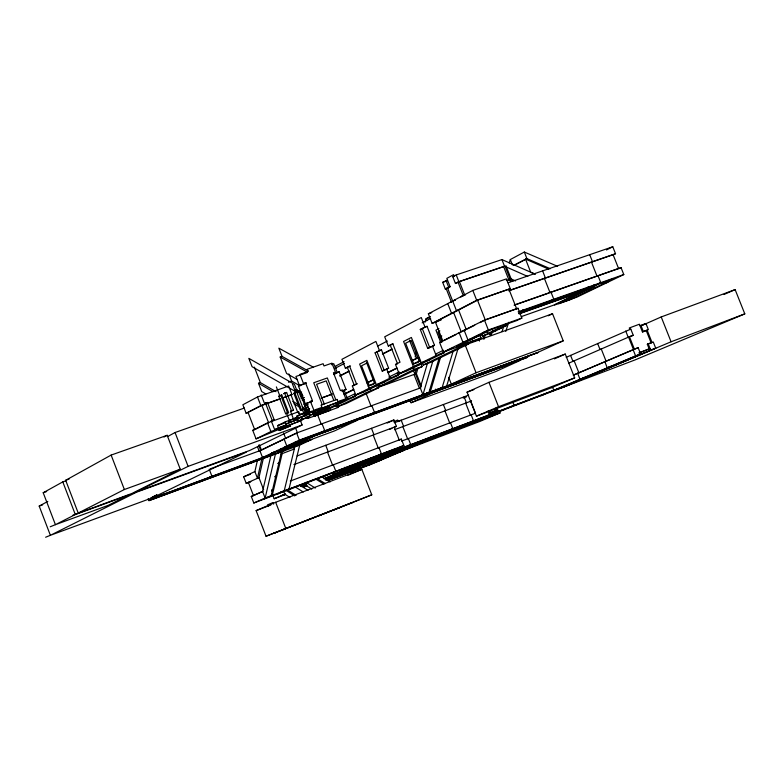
<?xml version="1.0" encoding="UTF-8"?>
<svg xmlns="http://www.w3.org/2000/svg" width="784" height="784" viewBox="0 0 784 784"><rect width="100%" height="100%" fill="white"/><g stroke="black" fill="none" stroke-linecap="round" stroke-linejoin="round"><path stroke-width="1.18" d="M263.493 457.768L258.955 477.642L257.446 478.201L254.888 471.576L257.27 461.021M257.446 478.201L261.974 458.326M262.571 491.45L251.272 496.448L253.81 503.005L265.139 498.075L262.571 491.45L270.872 455.651M271.137 495.802L281.525 451.809L282.181 453.495L272.283 495.302L262.581 499.526M293.02 445.655L294.323 449.016L284.229 490.774L280.182 492.528L395.185 448.909L359.278 464.324L358.67 462.776M280.525 448.987L281.182 450.702L311.836 439.422L299.713 445.106L289.002 489.03L286.101 490.284M415.177 356.887L416.5 352.261M425.104 322.185L426.094 318.716L430.328 316.501M427.466 363.227L420.253 387.884L419.411 388.286L414.04 374.566L414.883 374.154L416.549 368.392M418.048 367.853L416.382 373.615L421.341 386.287M419.548 396.332L422.948 394.754L432.944 360.797M428.907 392.568L439.285 357.592M440.696 356.867L430.269 391.931L302.575 439.265L265.805 456.67L157.123 496.684L156.447 494.92M259.582 458.963L299.37 440.098L538.461 352.359L437.335 389.795L442.147 387.58L453.074 351.389M443.225 387.639L446.664 386.051L458.023 348.684M485.355 334.68L483.904 339.276L481.807 333.925M509.228 263.022L510.315 259.543L524.32 252.046L557.62 266.344M490.843 332.73L490.108 335.062L489.481 333.455M491.107 335.513L492.195 332.063M502.044 331.612L503.514 327.016M505.758 331.465L508.718 322.293M50.215 526.779L55.419 524.672L43.208 492.744L62.798 481.886L66.228 480.661M180.261 469.224L124.362 489.52L78.224 513.05L65.67 480.288L111.132 455.083L167.178 435.296L180.261 469.224L132.045 493.41L72.863 515.215M447.556 288.208L445.292 288.973L442.686 282.338L447.488 280.025M458.601 282.083L455.445 283.494L452.819 276.811L456.239 274.949L501.927 259.582L535.051 274.106M164.013 437.021L167.178 435.296M45.619 537.236L50.382 535.315L39.2 506.082L47.804 501.417M167.609 436.551L175.057 432.523L244.343 408.062M445.292 288.973L450.094 286.67L446.831 278.359L453.613 274.655L454.269 276.331L452.819 276.811M455.445 283.494L458.865 281.652L504.524 266.197L527.75 276.448M450.094 286.67L447.566 288.032L456.494 310.738L458.591 310.013L466.235 329.476L464.138 330.221L467.97 339.962L476.319 336.983M283.181 397.86L291.981 394.587L288.659 386.022L257.495 396.969L242.854 404.769L246.147 413.295L261.876 405.397L279.819 399.046M513.657 265.364L526.917 258.622L550.26 268.706M513.961 265.472L526.917 258.622L524.32 252.046M331.622 364.746L333.739 363.639L337.179 372.469L334.004 374.105M437.786 321.371L432.121 323.351L428.378 313.796L472.811 290.403L506.435 278.888L510.286 288.679L477.525 300.223L435.394 322.008L442.882 341.118M450.496 302.252L455.318 299.978L451.339 301.801L446.125 288.522L449.536 287.365M464.138 295.068L460.698 296.881L463.863 295.48M344.058 361.669L335.532 366.128L336.375 368.294M246.147 413.295L260.837 405.602L280.447 398.664M261.219 394.979L264.58 403.652L267.481 402.466L274.214 419.812L271.303 420.998L274.665 429.671L286.327 424.957L285.484 422.782L277.624 425.614L278.467 427.799L274.665 429.671M278.82 396.194L281.77 394.989L288.6 412.57L287.63 413.06L285.641 413.766L278.82 396.194L281.77 394.989M286.621 392.461L283.651 393.666L286.621 392.461L293.481 410.11L290.511 411.316L293.941 420.146L305.829 415.334L304.966 413.119L297.009 415.981L297.871 418.205L293.941 420.146M312.189 401.388L305.368 403.829L298.41 385.944L306.25 383.013M267.481 402.466L264.58 403.652M334.876 368.421L344.539 363.384M377.614 346.116L387.335 341.04M422.145 322.881L430.651 318.441M501.927 259.582L504.524 266.197L503.651 266.668L508.865 279.888L509.737 279.437L513.069 280.917M508.865 279.888L511.148 278.947L515.588 280.937M293.853 393.294L296.754 392.118L303.437 409.326L302.477 409.807L300.537 410.502L293.853 393.294L296.754 392.118M300.145 392.794L299.331 390.716L297.851 391.481L297.038 389.403M379.466 350.585L381.485 349.88L388.629 368.186L382.22 371.087L375.095 352.849L379.466 350.585L375.899 341.432L341.922 359.327L345.391 368.215L349.546 366.069L356.504 383.925L352.33 386.012L355.799 394.911L363.668 392.078L398.223 375.183L397.331 372.89L399.605 372.077M424.997 327.036L427.055 326.32L434.493 345.303L427.701 348.4L420.283 329.466L424.997 327.036L421.273 317.54L384.699 336.797L388.305 346.018L392.774 343.706L400.007 362.218L395.508 364.462L399.115 373.694L407.18 370.803L444.381 352.604L436.159 355.544L399.115 373.694M432.121 323.351L476.692 300.292L510.286 288.679M333.847 374.517L339.139 371.773L346.018 389.432L342.824 391.03M345.391 368.215L350.487 365.912M375.095 352.849L381.485 349.88M388.305 346.018L393.009 343.921M420.283 329.466L427.055 326.32M339.521 375.967L349.213 370.999M382.367 353.986L392.118 348.978M340.354 375.85L348.968 371.43M383.239 353.849L391.912 349.409M366.687 363.178L361.561 365.795L369.293 385.61M438.903 328.633L435.924 330.152L440.814 342.608M75.303 514.539L55.419 524.672L108.192 505.376L128.997 494.939L75.303 514.539L62.798 481.886M439.863 330.926L437.991 331.877L441.98 342.049M606.473 249.949L612.774 246.764L615.528 253.702L612.363 255.29M256.064 438.873L270.892 431.543L301.967 420.293C286.562 426.261 271.274 432.474 256.064 438.873L252.752 430.347L267.54 422.89L298.635 411.727L299.89 414.942M271.303 420.998L274.214 419.812M285.641 413.766L288.6 412.57M290.511 411.316L293.481 410.11M305.368 403.829L312.061 401.29M255.76 429.113L268.569 422.664L261.876 405.397M439.657 337.051L441.784 335.983M439.05 337.59L441.176 336.522M134.299 492.803L188.111 466.372L302.114 424.977L300.36 420.449M300.537 410.502L303.437 409.326M298.635 411.727L297.685 412.198L291.031 395.077M341.932 391.196L346.018 389.432M382.22 371.087L388.629 368.186M427.701 348.4L434.493 345.303M481.062 337.924L476.133 340.315L443.362 352.016L439.608 342.451L484.463 320.078L517.999 308.269L521.86 318.069L516.617 320.617L491.617 329.505L456.474 346.695L481.062 337.924L480.122 335.542L482.121 334.572M352.33 386.012L357.435 383.739M443.969 340.579L455.847 334.66M458.003 333.582L460.169 332.504M465.235 329.976L461.247 331.965L453.642 312.571L451.545 313.296L447.742 303.604M466.235 329.476L474.702 325.252M479.994 322.616L485.286 319.97L517.999 308.269M309.631 408.68L305.936 410.218L309.19 409.052M277.624 425.614L285.298 421.802L298.792 416.941M297.009 415.981L309.533 410.395M288.375 421.351L297.087 417.029L297.94 419.224L286.15 423.997L285.298 421.802M302.987 414.099L307.965 411.639M344.029 394.176L353.78 389.344M366.775 382.906L373.272 379.681M388.217 372.282L396.929 367.961M412.188 360.405L418.519 357.543L419.852 360.944M344.842 394.029L353.515 389.736M367.608 382.749L373.027 380.073M387.982 372.665L396.704 368.343M411.972 360.777L418.519 357.543M542.606 270.882L545.399 277.967L544.429 278.457L550.025 292.638L550.995 292.158L553.798 299.263L549.907 301.164M286.15 423.997L297.94 419.224M305.829 414.266L341.687 400.8L305.829 414.266L304.966 412.031M293.902 420.253L300.135 417.627M297.244 419.048L298.077 421.204L301.938 419.313L301.095 417.147L312.816 411.355L313.669 413.54L309.729 415.481L308.886 413.295L305.525 414.511M368.225 386.14L375.526 382.543M420.391 360.473L412.521 364.344L418.617 362.159M279.192 430.494L290.58 425.888L279.192 430.494L278.369 428.378M317.638 411.59L329.476 406.798L317.638 411.59L316.785 409.395M313.002 414.315L314.551 413.56L315.374 415.687L313.835 416.441L313.002 414.315L315.374 415.687M346.969 397.635L354.476 393.95L355.328 396.155L323.145 411.894L315.462 414.667L314.629 412.521M388.815 377.075L397.331 372.89M436.002 353.898L443.45 350.232M301.095 417.147L308.857 414.344L309.69 416.51L298.077 421.204M309.729 415.481L321.479 410.718L313.669 413.54M519.635 313.424L523.428 311.562L522.732 309.798M589.705 254.692L592.469 261.68L591.489 262.179L597.016 276.164L598.006 275.674L600.779 282.671L596.81 284.592M315.462 414.667L347.498 398.978L355.328 396.155M355.799 394.911L390.197 378.055L398.223 375.183M443.362 352.016L488.354 329.976L521.86 318.069M338.659 403.701L346.234 399.997M352.722 396.822L363.541 391.53M365.707 390.461L370.028 388.345L370.891 390.54L338.414 406.367L337.581 404.23M394.764 376.242L406.739 370.381M408.915 369.313L413.266 367.186L414.158 369.46L379.299 386.443L378.437 384.238M439.432 354.378L453.358 347.557M472.958 337.963L478.906 335.052M482.885 333.102L486.903 331.132L487.844 333.543L496.066 330.623M538.363 306.809L542.195 304.937M618.919 268.628L621.036 267.599L623.79 274.547L577.132 297.048L554.562 305.054L588.931 288.404L588.245 286.67M423.193 365.05L460.708 346.773L468.812 343.872L431.141 362.198L423.193 365.05L422.292 362.767M481.886 333.592L482.826 335.993L498.007 328.594L506.258 325.654L505.631 324.047M152.635 496.978L156.996 494.851M156.535 495.272L154.272 496.37L154.938 498.124L152.233 499.437M302.114 424.977L249.645 450.506L139.611 490.657M377.339 384.474L378.623 387.757L345.999 403.623L338.414 406.367M420.743 363.217L422.076 366.618L387.061 383.65L379.299 386.443M506.258 325.654L491.019 333.073L482.826 335.993M148.196 498.644L148.96 500.643L284.494 450.408L280.045 452.505M157.123 496.684L268.785 455.269M160.406 495.478L163.17 494.136M567.469 298.557L580.709 292.579M593.851 286.219L601.524 282.505L602.2 284.229L607.884 282.211M593.998 284.641L594.684 286.376L558.737 303.771L570.017 299.762L614.068 278.496L518.91 312.11M420.9 387.737L296.617 432.984L259.141 451.035L257.505 446.811M284.572 438.971L260.7 450.467L258.651 445.185M293.157 443.724L286.817 446.057L284.092 439.02L297.42 432.788L295.294 427.319M200.577 481.631L203.379 480.288M209.054 477.564L211.915 476.202L209.22 469.224M548.281 315.776L552.534 313.737L563.226 340.834L537.471 352.565L446.664 386.051M272.244 454.926L271.587 453.23L274.557 451.819M284.759 446.978L287.944 445.469M250.811 463.128L253.722 461.747M284.347 449.849L315.178 435.306M321.558 432.298L324.772 430.779L322.028 423.713L321.224 424.105L317.422 414.334M313.571 436.394L291.942 446.586L334.543 430.906L356.73 420.538L312.022 436.796M293.677 447.341L302.702 443.097L278.193 452.113L308.906 437.609L418.734 397.272L414.04 399.448M280.995 454.054L294.323 449.016M361.395 418.656L364.658 417.137M371.214 414.07L374.527 412.521L371.812 405.553L370.989 405.945L365.981 393.107M250.723 481.65L246.205 483.336L243.667 476.79L254.888 471.576M409.464 401.006L412.805 399.448M277.712 463.52L278.888 462.981M425.81 395.126L527.73 357.239L305.75 439.099M411.081 402.741L434.248 392.059L519.655 360.679L495.488 371.675L411.081 402.741L410.228 400.536M563.226 340.834L476.064 372.763L451.339 384.17L448.664 377.349M461.649 380.877L465.128 379.27M471.517 377.251L475.006 375.644M479.2 375.379L482.66 373.792M489.647 370.597L493.165 368.98M246.205 483.336L258.955 477.642L263.649 489.775M387.247 423.007L393.911 419.989L396.39 426.359L394.166 427.349M393.725 421.802L397.645 420.028L398.243 421.547L401.202 420.204L403.593 426.31L402.849 426.643L407.611 438.854L408.356 438.53L410.747 444.636L407.758 445.91M274.596 476.76L275.762 476.231M467.029 392.186L488.961 382.327L565.264 354.064L574.672 377.908L551.789 387.629L476.437 416.177L467.029 392.186L473.889 389.638M389.717 429.338L391.941 428.348M554.445 358.876L565.264 354.064M263.012 491.352L253.467 495.576L248.391 482.464L250.615 481.631M566.244 357.308L630.806 329.113L633.256 335.297L629.503 336.757M630.806 329.113L629.905 329.505L629.297 327.967L639.401 324.223L642.449 331.936L647.123 330.133L652.014 342.461L647.339 344.264L649.172 348.9M640.009 325.772L645.938 323.508L648.378 329.672L642.449 331.936M640.489 325.919L645.938 323.508M641.155 325.801L661.216 316.952L735.127 289.61L744.8 313.874L635.207 359.856L456.112 427.966M724.024 294.47L735.127 289.61M568.596 363.247L629.444 336.718L634.354 349.115L573.427 375.144M399.134 440.069L401.369 439.099L403.858 445.469L364.727 462.256M277.497 494.018L280.349 492.783M323.978 476.388L326.918 475.114M332.837 472.556L335.817 471.272L333.298 464.775L332.553 465.098L327.506 452.123L328.241 451.78L325.723 445.292M301.164 486.452L303.31 485.531L303.898 487.04L306.613 485.874L311.787 489.108M303.33 485.796L306.564 484.404M272.616 494.724L274.175 498.742L284.778 494.175L289.923 497.448M285.454 494.155L282.26 495.537L285.513 494.292M324.253 478.554L372.312 457.895M378.398 455.279L381.465 453.965L378.966 447.546L378.192 447.88L373.204 435.071L373.968 434.728L371.469 428.319M324.115 478.887L377.908 455.769L253.81 503.005M325.438 478.848L353.496 466.803M325.879 478.916L358.925 464.736M325.409 480.131L354.789 467.558L422.184 441.931M327.349 479.543L357.269 466.745M476.437 416.177L498.536 406.72L574.672 377.908M327.095 480.131L362.159 465.147L413.54 445.606L364.109 466.637M350.997 503.122L352.3 502.622L266.031 536.227L256.133 510.609L275.654 502.27L361.865 469.381L371.773 494.831L334.131 509.816M573.28 375.144L638.156 347.684L640.606 353.878L555.474 389.815L359.278 464.324M326.899 480.455L367.363 463.168M372.968 460.776L375.791 459.561M398.87 449.712L401.82 448.448M638.156 347.684L634.403 349.145M647.339 344.264L653.268 341.991L655.708 348.155L560.442 388.325M351.35 471.85L353.947 470.743M359.18 468.518L408.464 447.537M414.197 445.096L443.695 432.543M449.761 429.955L452.819 428.652L450.457 422.625L449.693 422.948L444.979 410.894L445.733 410.561L443.381 404.524M419.283 443.156L448.86 430.583L350.624 468.038L350.027 466.5M494.518 411.257L496.605 410.365M368.666 465.137L423.634 441.764L468.381 424.752L465.451 425.986M459.15 426.672L429.416 439.305L477.28 420.979M434.463 437.394L464.265 424.722M470.4 422.115L473.487 420.802L471.145 414.805L470.371 415.138L465.667 403.152L466.441 402.819L464.089 396.822M450.251 431.386L453.201 430.142M486.482 416.01L489.598 414.687L488.128 410.943M458.718 428.162L461.678 426.917M495.106 412.737L498.232 411.414L496.762 407.68M347.773 475.359L361.865 469.381M474.3 422.243L497.556 412.286L462.256 425.692M501.603 410.679L504.7 409.366M510.962 406.72L514.108 405.387L512.56 401.428M639.989 352.33L639.087 352.712L650.083 348.517L639.127 353.143M541.058 395.695L544.214 394.352M550.584 391.667L640.606 353.878M558.806 388.815L655.708 348.155M564.451 386.737L671.075 341.785L744.8 313.874M266.031 536.227L371.773 494.831M276.487 532.248L273.743 533.345L340.766 507.228M282.024 530.033L284.817 528.916M318.696 515.823L321.518 514.696M323.106 514.118L327.075 512.53M327.212 512.422L330.084 511.276M401.663 450.32L405.622 448.752M437.384 436.149L476.3 421.292M256.133 510.609L270.892 504.974M351.212 467.244L345.705 469.332L344.901 467.254M362.188 463.07L558.688 388.452M568.439 384.748L573.29 382.906M301.144 486.354L306.554 484.296M301.174 486.619L306.554 484.571M339.727 472.174L334.258 474.251L333.455 472.203M303.349 487.109L307.142 485.806M328.182 477.672L333.533 475.633M274.175 498.742L285.582 494.4M348.949 470.302L343.715 472.291L342.941 470.322M359.386 466.333L410.679 446.821M420.763 442.989L500.339 412.786L479.847 421.439L407.102 449.124M396.733 452.525L401.78 450.614M392 454.544L397.027 452.633M337.659 475.623L342.784 473.663M383.317 458.238L388.315 456.337M398.282 452.544L403.241 450.653M334.425 477.24L329.319 479.181L328.761 477.75M326.908 480.308L329.956 479.151M327.859 480.269L360.65 467.774M327.496 480.465L366.755 465.51M381.494 459.894L376.594 461.766L376.055 460.365M327.761 480.719L370.91 464.393L428.662 439.853L428.103 438.403M401.555 441.098L475.496 413.207L470.802 401.232L471.576 400.898L394.499 429.71M612.235 365.854L607.228 367.745L604.827 361.669L606.081 361.199L601.269 349.037L600.015 349.507L597.614 343.431M622.202 362.071L627.171 360.189M403.858 445.469L265.139 498.075L275.429 454.063L278.379 452.662L277.526 450.408M489.01 413.197L497.644 409.924M490.206 412.884L496.782 410.395M386.002 452.848L391.539 450.751M491.774 412.58L496.262 410.875M584.952 377.369L579.993 379.25L577.641 373.282L578.886 372.812L574.172 360.885L572.937 361.346L570.585 355.387M594.811 373.625L599.721 371.763M290.296 481.043L401.369 439.099M251.272 496.448L253.536 495.596M463.158 398.076L466.529 396.822M633.256 335.297L628.18 337.189L625.73 330.995M293.931 464.589L396.39 426.359M297.116 455.906L393.911 419.989M243.667 476.79L250.449 474.271M394.391 422.743L468.616 395.146M148.96 500.643L299.713 445.106M280.349 452.368L282.554 451.555M442.147 387.58L430.269 391.931L429.603 390.216M302.173 441.441L295.95 443.734L295.274 442M152.145 497.154L156.741 495.468M271.587 453.23L276.703 451.349M290.727 446.194L296.94 443.911M210.347 468.812L261.444 450.114L259.396 444.822M312.228 412.1L316.677 410.493L317.52 412.658M297.871 418.205L305.829 415.334M297.753 418.352L299.978 417.549M278.467 427.799L286.327 424.957M301.938 419.313L309.69 416.51M305.642 417.235L307.73 418.46L338.12 407.455L336.885 404.279M313.835 416.441L330.574 410.189L329.741 408.072M305.113 408.101L308.367 406.935M305.76 408.082L307.926 407.308M414.158 369.46L422.076 366.618M369.362 385.738L373.89 384.111M302.32 408.709L304.408 409.914L306.328 409.228L299.694 392.167L295.539 389.795M384.376 381.945L376.418 384.807L366.873 360.366L359.631 364.09L369.107 388.394L377.035 385.542M39.2 506.082L42.659 504.837M252.752 430.347L254.692 429.652L248.097 412.6M304.398 413.864L306.642 413.05M308.896 412.237L312.277 411.022M376.536 387.972L416.382 373.615L415.54 374.027L420.489 386.688M304.956 414.187L312.816 411.355M370.891 390.54L378.623 387.757M552.534 313.737L465.157 344.95L476.064 372.763M303.682 404.23L305.848 403.456M321.166 398.037L332.543 393.96M322.42 397.733L331.524 394.47M429.465 359.895L421.312 362.816L411.384 337.463L403.584 341.471L413.442 366.677L421.557 363.766M304.937 405.965L308.181 404.809M304.506 406.347L307.749 405.181M300.87 396.577L303.026 395.812M65.67 480.288L69.11 479.063M300.448 396.959L302.604 396.194M483.591 332.318L486.903 331.132M395.508 364.462L397.527 363.747L390.324 345.303M301.027 398.674L304.261 397.527M301.683 398.674L303.839 397.909M472.987 338.08L480.122 335.542M501.143 328.153L492.911 331.083L491.96 328.663M471.302 339.443L462.972 342.412L459.159 332.7M43.208 492.744L46.658 491.519M302.271 400.389L304.427 399.624M518.146 311.846L623.79 274.547M297.185 391.471L299.331 390.716M518.89 313.169L594.684 286.376M518.949 313.669L590.773 288.267M519.194 313.845L580.209 292.256L553.582 305.162L521.311 316.609M282.75 397.851L291.981 394.587M439.608 342.451L441.872 341.657M297.783 392.843L294.461 384.317L248.842 358.376L252.056 366.667L297.783 392.843L299.694 392.167M299.478 392.784L301.634 392.029M299.635 394.871L301.791 394.107M300.292 394.871L302.448 394.117M298.41 385.944L306.387 383.141M337.179 372.469L339.139 371.773M307.338 372.498L295.94 376.477L299.41 385.424M288.453 382.2L291.648 381.083L300.096 385.875M514.167 305.074L621.036 267.599M514.363 305.152L548.878 293.049M550.025 292.638L595.869 276.566M597.016 276.164L618.605 268.589L613.098 254.702L508.718 290.815M265.894 394.009L261.709 391.559L258.495 383.268L260.376 382.612L276.046 391.686M435.394 322.008L441.098 320.019M429.132 317.667L426.094 318.716L426.878 320.715M509.678 290.335L615.528 253.702M428.378 313.796L431.778 312.62M297.126 379.446L286.591 373.498L280.192 357.034L282.054 356.397L308.298 370.979M506.317 280.603L511.148 278.947L505.935 265.717M465.559 294.735L463.275 295.519L458.013 282.113L505.063 266.188L510.266 279.408M508.003 282.769L612.774 246.764M442.686 282.338L447.223 280.809M425.79 441.078L426.859 440.735M551.789 387.629L552.642 387.384L553.788 390.314M434.248 392.059L433.013 392.353L436.404 390.785L435.737 389.099M548.859 269.186L525.525 259.092L530.709 272.244L535.168 274.194M313.149 367.098L278.859 348.174L282.054 356.397M280.192 357.034L307.465 372.224M334.954 405.661L338.12 407.455M298.635 391.941L300.752 393.147M292.755 401.369L299.018 404.995M302.154 406.808L306.328 409.228M304.378 409.317L307.818 411.306M258.495 383.268L273.106 391.745M293.98 403.858L300.233 407.494M298.322 412.952L300.409 414.177M321.91 476.829L330.133 481.886M317.079 478.524L325.321 483.601M315.717 479.034L323.949 484.13M306.005 482.258L315.295 488.06M299.86 485.198L308.024 490.323M295.088 486.864L303.281 492.019M286.875 489.52L296.117 495.38M286.523 490.686L294.735 495.909M661.216 316.952L671.075 341.785M646.222 330.534L651.102 342.853M640.91 325.37L643.35 331.544M648.241 343.882L650.691 350.056M628.552 337.11L633.452 349.497M633.09 349.586L635.54 355.789M570.85 297.352L571.516 299.037M510.315 259.543L512.452 264.963M509.737 279.437L510.609 281.642M508.983 289.345L516.695 308.916M497.37 326.977L498.007 328.594M477.525 300.223L485.286 319.97M472.811 290.403L476.692 300.292M484.463 320.078L488.354 329.976M459.453 281.623L464.716 295.029M456.239 274.949L458.865 281.652M478.612 338.845L479.485 341.069M471.968 338.443L472.899 340.834M488.961 382.327L498.536 406.72M446.047 280.505L448.654 287.16M495.517 408.219L496.38 410.404M489.422 410.532L490.284 412.717M460.09 345.195L460.708 346.773M432.435 346.038L436.159 355.544M422.341 328.751L429.75 347.675M419.224 361.042L411.149 340.403L405.632 343.225L413.678 363.776M429.867 391.245L430.534 392.941M409.434 340.089L416.539 358.239M426.496 392.813L427.153 394.499M413.354 370.234L414.883 374.154M420.253 387.884L422.948 394.754M386.62 368.901L390.197 378.055M377.104 352.143L384.229 370.381M394.225 427.221L399.203 439.961M366.432 362.159L374.448 383.082M347.371 367.52L354.299 385.307M344.058 390.138L347.498 398.978M335.826 399.83L327.32 377.957L313.727 382.759L322.263 404.711M333.837 400.546L326.193 380.897L316.599 384.287L324.262 403.985M306.368 403.319L309.847 412.276M307.465 409.464L308.288 411.58M304.408 409.914L306.074 414.187M306.897 416.324L307.73 418.46M288.845 373.88L291.648 381.083M292.452 384.013L295.793 392.608M302.477 409.807L303.731 413.031M294.813 392.804L301.507 410.022M284.631 393.156L291.491 410.826M293.196 418.96L294.039 421.145M296.617 432.984L299.37 440.098M280.809 395.499L287.63 413.06M276.37 386.904L279.79 395.695M286.611 413.286L290.031 422.076M305.437 482.846L306.613 485.874M283.583 433.033L285.68 438.442M254.379 367.128L260.376 382.612M265.511 403.162L272.244 420.518M257.495 396.969L260.837 405.602M267.54 422.89L270.892 431.543M283.602 491.127L284.778 494.175M259.876 450.682L262.542 457.562M271.509 489.824L272.156 491.48M275.654 502.27L285.758 528.338M271.646 493.646L272.283 495.302M273.636 504.112L273.018 502.534L267.54 504.876L268.148 506.454M175.057 432.523L188.111 466.372M150.989 497.575L151.665 499.33M111.132 455.083L124.362 489.52M136.543 492.185L50.382 535.315L152.704 497.664L246.323 452.123L136.543 492.185M337.022 399.399L321.058 405.142L321.93 407.386L313.904 410.277L310.405 401.29L312.414 400.565L305.437 382.612L303.418 383.327L299.929 374.35L307.994 371.538L307.122 369.293L323.126 363.717L323.998 365.952L331.946 363.168L335.415 372.067L333.435 372.763L340.374 390.579L342.353 389.873L345.822 398.772L337.894 401.633L337.022 399.399"/></g></svg>
